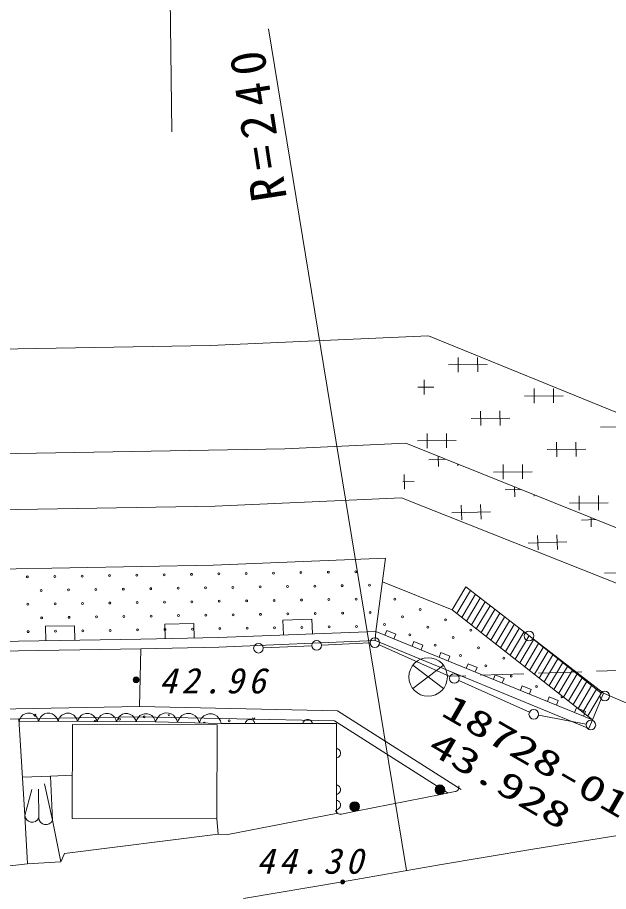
# Model space of a CAD drawing. Units: millimetres, scale not verified. Extents: x 40000 to 680000, y 20000 to 380000.
# Drawn here: x 318038 to 348582, y 269850 to 315002 of the extents above; entities that cross this region are included whole.
import ezdxf
from ezdxf.enums import TextEntityAlignment as Align

# ---------------------------------------------------------------- set-up
doc = ezdxf.new("R2010")
doc.units = ezdxf.units.MM
doc.header["$LTSCALE"] = 1000
doc.linetypes.add('CHAIN', pattern=[18.5, 12, -1.5, 3.5, -1.5])
doc.linetypes.add('USER1', pattern=[3, 2.25, -0.75])
doc.layers.add('S-SUV', color=7, linetype='Continuous', lineweight=13)
doc.layers.add('S-SUV-ROAD', color=7, linetype='Continuous', lineweight=13)
doc.styles.add('ＭＳ ゴシック', font='')
doc.styles.get('ＭＳ ゴシック').set_extended_font_data('MS Gothic')

# ---------------------------------------------------------------- blocks, each defined once
blk = doc.blocks.new('BUHIN1')
at = {"color": 7, "linetype": 'Continuous', "lineweight": 13}
for p, q in [((396, -914), (-399, 909)), ((-987, -131), (985, 126))]:
    blk.add_line(p, q, dxfattribs=at)
blk.add_circle((0, 0), 995, dxfattribs=at)
blk = doc.blocks.new('BUHIN27')
at = {"color": 7, "linetype": 'Continuous', "lineweight": 13}
blk.add_circle((0, 0), 249, dxfattribs=at)
blk = doc.blocks.new('BUHIN31')
at = {"color": 7, "linetype": 'Continuous', "lineweight": 13}
blk.add_lwpolyline([(-155, 196), (-351, 41), (-41, -351), (155, -196)], dxfattribs=at)

msp = doc.modelspace()

# ---------------------------------------------------------------- linework, layer by layer
at = {"layer": 'S-SUV'}
for p, q in [((326017, 309093), (325707, 332983)), ((331007, 314407), (336266, 282340)), ((327997, 298055), (339285, 298561)), ((339285, 298561), (356684, 291443)), ((303086, 297616), (327997, 298055)), ((340820, 296684), (340813, 297434)), ((341813, 297443), (341820, 296693)), ((340317, 297050), (342316, 297067)), ((339047, 296283), (339053, 295533)), ((338724, 295900), (339550, 295907)), ((344746, 295078), (344740, 295828)), ((345740, 295836), (345746, 295086)), ((344243, 295443), (346243, 295461)), ((341980, 293918), (341973, 294668)), ((342973, 294676), (342980, 293926)), ((341477, 294283), (343477, 294301)), ((339213, 292758), (339207, 293508)), ((340207, 293516), (340213, 292766)), ((348170, 293837), (350170, 293854)), ((338710, 293123), (340710, 293141)), ((345907, 292311), (345900, 293061)), ((346900, 293070), (346906, 292320)), ((303432, 292222), (331851, 292723)), ((331851, 292723), (338113, 293003)), ((338113, 293003), (353586, 286781)), ((345403, 292677), (347403, 292694)), ((339288, 292157), (340147, 292185)), ((339800, 291804), (339783, 292331)), ((340797, 291924), (340800, 291837)), ((343140, 291151), (343133, 291901)), ((344133, 291910), (344140, 291160)), ((338023, 291392), (338047, 290643)), ((342637, 291517), (344637, 291534)), ((337952, 291010), (338535, 291029)), ((343234, 290598), (344028, 290624)), ((343746, 290245), (343730, 290744)), ((344744, 290336), (344746, 290278)), ((328256, 289759), (337885, 290190)), ((337885, 290190), (356452, 282819)), ((346563, 289910), (348563, 289927)), ((347067, 289544), (347060, 290294)), ((348060, 290303), (348067, 289553)), ((302601, 289307), (328256, 289759)), ((340482, 289405), (342481, 289471)), ((340994, 289051), (340969, 289801)), ((341969, 289834), (341993, 289084)), ((347180, 289040), (347909, 289064)), ((347692, 288686), (347677, 289157)), ((344940, 287493), (344915, 288242)), ((345915, 288275), (345939, 287526)), ((344428, 287846), (346427, 287912)), ((328148, 286700), (337061, 287071)), ((336561, 283290), (337061, 287071)), ((293727, 286078), (328148, 286700)), ((348374, 286287), (350373, 286353)), ((336899, 285843), (340498, 284403)), ((320992, 283580), (319492, 283555)), ((319492, 283555), (319505, 282805)), ((321004, 282830), (320992, 283580)), ((327151, 283696), (325651, 283665)), ((325651, 283665), (325667, 282915)), ((327167, 282946), (327151, 283696)), ((333247, 283922), (331748, 283860)), ((331748, 283860), (331779, 283111)), ((333278, 283173), (333247, 283922)), ((328424, 282973), (336561, 283290)), ((347760, 278722), (336561, 283290)), ((307788, 282604), (324410, 282889)), ((324410, 282889), (328424, 282973)), ((328439, 282473), (336517, 282823)), ((336255, 282692), (333748, 282574)), ((348193, 280108), (344667, 282896)), ((307796, 282104), (324421, 282389)), ((324336, 279401), (324421, 282389)), ((324421, 282389), (328439, 282473)), ((333249, 282550), (330742, 282431)), ((336266, 282340), (338138, 270930)), ((340385, 280957), (336733, 282601)), ((344494, 279107), (340841, 280752)), ((324336, 279401), (292303, 278812)), ((318548, 279066), (318429, 279029)), ((318548, 279066), (318429, 279029)), ((318704, 279066), (318548, 279066)), ((318704, 279066), (318548, 279066)), ((318822, 279027), (318704, 279066)), ((318822, 279027), (318704, 279066)), ((319556, 279061), (319437, 279024)), ((319556, 279061), (319437, 279024)), ((319712, 279060), (319556, 279061)), ((319712, 279060), (319556, 279061)), ((319830, 279022), (319712, 279060)), ((319830, 279022), (319712, 279060)), ((320564, 279056), (320445, 279019)), ((320564, 279056), (320445, 279019)), ((320720, 279055), (320564, 279056)), ((320720, 279055), (320564, 279056)), ((320839, 279017), (320720, 279055)), ((320839, 279017), (320720, 279055)), ((321572, 279051), (321454, 279014)), ((321572, 279051), (321454, 279014)), ((321728, 279050), (321572, 279051)), ((321728, 279050), (321572, 279051)), ((321847, 279012), (321728, 279050)), ((321847, 279012), (321728, 279050)), ((322580, 279046), (322462, 279009)), ((322580, 279046), (322462, 279009)), ((322737, 279045), (322580, 279046)), ((322737, 279045), (322580, 279046)), ((322855, 279007), (322737, 279045)), ((322855, 279007), (322737, 279045)), ((323588, 279041), (323470, 279003)), ((323588, 279041), (323470, 279003)), ((323745, 279040), (323588, 279041)), ((323745, 279040), (323588, 279041)), ((323863, 279001), (323745, 279040)), ((323863, 279001), (323745, 279040)), ((334584, 279192), (324336, 279401)), ((325665, 279074), (325531, 279034)), ((325665, 279074), (325531, 279034)), ((325840, 279070), (325665, 279074)), ((325840, 279070), (325665, 279074)), ((325972, 279025), (325840, 279070)), ((325972, 279025), (325840, 279070)), ((326796, 279049), (326662, 279010)), ((326796, 279049), (326662, 279010)), ((326971, 279045), (326796, 279049)), ((326971, 279045), (326796, 279049)), ((327103, 279000), (326971, 279045)), ((327103, 279000), (326971, 279045)), ((334584, 279192), (340962, 275128)), ((324345, 278881), (292312, 278292)), ((318112, 278767), (318426, 273780)), ((318161, 278761), (318120, 278645)), ((318161, 278761), (318120, 278645)), ((325177, 278609), (318120, 278658)), ((325177, 278609), (318120, 278658)), ((318219, 278859), (318161, 278761)), ((318219, 278859), (318161, 278761)), ((318318, 278969), (318219, 278859)), ((318318, 278969), (318219, 278859)), ((318429, 279029), (318318, 278969)), ((318429, 279029), (318318, 278969)), ((318933, 278966), (318822, 279027)), ((318933, 278966), (318822, 279027)), ((319031, 278855), (318933, 278966)), ((319031, 278855), (318933, 278966)), ((319091, 278756), (319031, 278855)), ((319091, 278756), (319031, 278855)), ((319128, 278640), (319091, 278756)), ((319128, 278640), (319091, 278756)), ((319169, 278756), (319128, 278640)), ((319169, 278756), (319128, 278640)), ((319227, 278854), (319169, 278756)), ((319227, 278854), (319169, 278756)), ((319326, 278964), (319227, 278854)), ((319326, 278964), (319227, 278854)), ((319437, 279024), (319326, 278964)), ((319437, 279024), (319326, 278964)), ((319941, 278961), (319830, 279022)), ((319941, 278961), (319830, 279022)), ((320039, 278850), (319941, 278961)), ((320039, 278850), (319941, 278961)), ((320099, 278751), (320039, 278850)), ((320099, 278751), (320039, 278850)), ((320136, 278635), (320099, 278751)), ((320136, 278635), (320099, 278751)), ((320177, 278751), (320136, 278635)), ((320177, 278751), (320136, 278635)), ((320235, 278849), (320177, 278751)), ((320235, 278849), (320177, 278751)), ((320334, 278959), (320235, 278849)), ((320334, 278959), (320235, 278849)), ((320445, 279019), (320334, 278959)), ((320445, 279019), (320334, 278959)), ((320949, 278956), (320839, 279017)), ((320949, 278956), (320839, 279017)), ((321047, 278844), (320949, 278956)), ((321047, 278844), (320949, 278956)), ((321107, 278746), (321047, 278844)), ((321107, 278746), (321047, 278844)), ((321144, 278630), (321107, 278746)), ((321144, 278630), (321107, 278746)), ((321185, 278745), (321144, 278630)), ((321185, 278745), (321144, 278630)), ((321243, 278843), (321185, 278745)), ((321243, 278843), (321185, 278745)), ((321342, 278954), (321243, 278843)), ((321342, 278954), (321243, 278843)), ((321454, 279014), (321342, 278954)), ((321454, 279014), (321342, 278954)), ((321957, 278951), (321847, 279012)), ((321957, 278951), (321847, 279012)), ((322055, 278839), (321957, 278951)), ((322055, 278839), (321957, 278951)), ((322115, 278741), (322055, 278839)), ((322115, 278741), (322055, 278839)), ((322152, 278625), (322115, 278741)), ((322152, 278625), (322115, 278741)), ((322193, 278740), (322152, 278625)), ((322193, 278740), (322152, 278625)), ((322252, 278838), (322193, 278740)), ((322252, 278838), (322193, 278740)), ((322350, 278949), (322252, 278838)), ((322350, 278949), (322252, 278838)), ((322462, 279009), (322350, 278949)), ((322462, 279009), (322350, 278949)), ((322965, 278946), (322855, 279007)), ((322965, 278946), (322855, 279007)), ((323063, 278834), (322965, 278946)), ((323063, 278834), (322965, 278946)), ((323123, 278736), (323063, 278834)), ((323123, 278736), (323063, 278834)), ((323160, 278619), (323123, 278736)), ((323160, 278619), (323123, 278736)), ((323201, 278735), (323160, 278619)), ((323201, 278735), (323160, 278619)), ((323260, 278833), (323201, 278735)), ((323260, 278833), (323201, 278735)), ((323359, 278944), (323260, 278833)), ((323359, 278944), (323260, 278833)), ((323470, 279003), (323359, 278944)), ((323470, 279003), (323359, 278944)), ((323974, 278940), (323863, 279001)), ((323974, 278940), (323863, 279001)), ((324071, 278829), (323974, 278940)), ((324071, 278829), (323974, 278940)), ((324131, 278730), (324071, 278829)), ((324131, 278730), (324071, 278829)), ((324169, 278614), (324131, 278730)), ((324169, 278614), (324131, 278730)), ((324209, 278730), (324169, 278614)), ((324209, 278730), (324169, 278614)), ((324268, 278828), (324209, 278730)), ((324268, 278828), (324209, 278730)), ((324367, 278938), (324268, 278828)), ((324367, 278938), (324268, 278828)), ((334428, 278675), (324325, 278881)), ((324478, 278998), (324367, 278938)), ((324478, 278998), (324367, 278938)), ((324597, 279036), (324478, 278998)), ((324597, 279036), (324478, 278998)), ((324753, 279035), (324597, 279036)), ((324753, 279035), (324597, 279036)), ((324871, 278996), (324753, 279035)), ((324871, 278996), (324753, 279035)), ((324982, 278935), (324871, 278996)), ((324982, 278935), (324871, 278996)), ((325079, 278824), (324982, 278935)), ((325079, 278824), (324982, 278935)), ((325139, 278725), (325079, 278824)), ((325139, 278725), (325079, 278824)), ((325177, 278609), (325139, 278725)), ((325177, 278609), (325139, 278725)), ((325225, 278738), (325177, 278609)), ((325225, 278738), (325177, 278609)), ((328569, 278536), (325177, 278609)), ((328569, 278536), (325177, 278609)), ((325292, 278847), (325225, 278738)), ((325292, 278847), (325225, 278738)), ((325405, 278969), (325292, 278847)), ((325405, 278969), (325292, 278847)), ((325531, 279034), (325405, 278969)), ((325531, 279034), (325405, 278969)), ((326095, 278954), (325972, 279025)), ((326095, 278954), (325972, 279025)), ((326202, 278827), (326095, 278954)), ((326202, 278827), (326095, 278954)), ((326268, 278716), (326202, 278827)), ((326268, 278716), (326202, 278827)), ((326307, 278585), (326268, 278716)), ((326307, 278585), (326268, 278716)), ((326356, 278714), (326307, 278585)), ((326356, 278714), (326307, 278585)), ((326423, 278822), (326356, 278714)), ((326423, 278822), (326356, 278714)), ((326536, 278944), (326423, 278822)), ((326536, 278944), (326423, 278822)), ((326662, 279010), (326536, 278944)), ((326662, 279010), (326536, 278944)), ((327226, 278930), (327103, 279000)), ((327226, 278930), (327103, 279000)), ((327333, 278803), (327226, 278930)), ((327333, 278803), (327226, 278930)), ((327399, 278691), (327333, 278803)), ((327399, 278691), (327333, 278803)), ((327438, 278560), (327399, 278691)), ((327438, 278560), (327399, 278691)), ((327486, 278689), (327438, 278560)), ((327486, 278689), (327438, 278560)), ((327554, 278798), (327486, 278689)), ((327554, 278798), (327486, 278689)), ((327667, 278920), (327554, 278798)), ((327667, 278920), (327554, 278798)), ((327793, 278985), (327667, 278920)), ((327793, 278985), (327667, 278920)), ((327926, 279025), (327793, 278985)), ((327926, 279025), (327793, 278985)), ((328102, 279021), (327926, 279025)), ((328102, 279021), (327926, 279025)), ((328234, 278976), (328102, 279021)), ((328234, 278976), (328102, 279021)), ((328356, 278905), (328234, 278976)), ((328356, 278905), (328234, 278976)), ((328464, 278778), (328356, 278905)), ((328464, 278778), (328356, 278905)), ((328529, 278666), (328464, 278778)), ((328529, 278666), (328464, 278778)), ((328569, 278536), (328529, 278666)), ((328569, 278536), (328529, 278666)), ((329808, 278535), (329828, 278592)), ((329828, 278592), (329858, 278641)), ((329858, 278641), (329905, 278696)), ((329905, 278696), (329960, 278726)), ((329960, 278726), (330019, 278743)), ((330019, 278743), (330097, 278743)), ((330097, 278743), (330155, 278725)), ((330155, 278725), (330210, 278695)), ((330210, 278695), (330259, 278640)), ((330259, 278640), (330289, 278592)), ((330289, 278592), (330308, 278534)), ((332785, 278532), (332805, 278590)), ((332805, 278590), (332835, 278638)), ((332835, 278638), (332883, 278693)), ((332883, 278693), (332938, 278723)), ((332938, 278723), (332996, 278741)), ((332996, 278741), (333074, 278741)), ((333074, 278741), (333133, 278723)), ((333133, 278723), (333188, 278693)), ((333188, 278693), (333236, 278638)), ((333236, 278638), (333266, 278589)), ((333266, 278589), (333285, 278532)), ((334428, 278675), (340293, 274937)), ((347424, 278495), (344967, 278958)), ((320868, 273618), (320882, 278475)), ((320882, 278475), (328352, 278454)), ((328352, 278454), (328338, 273597)), ((334524, 278531), (328569, 278536)), ((334518, 275463), (334524, 278531)), ((334521, 277247), (334579, 277227)), ((334627, 276795), (334578, 276765)), ((334579, 277227), (334628, 277197)), ((334682, 276844), (334627, 276795)), ((334628, 277197), (334683, 277149)), ((334712, 276899), (334682, 276844)), ((334683, 277149), (334712, 277094)), ((334712, 277094), (334730, 277035)), ((334730, 276958), (334712, 276899)), ((334730, 277035), (334730, 276958)), ((334578, 276765), (334521, 276747)), ((319749, 275808), (318301, 275763)), ((319749, 275808), (318301, 275763)), ((319749, 275808), (320874, 275857)), ((319848, 273529), (319749, 275808)), ((334517, 274768), (334518, 275463)), ((318426, 273780), (318779, 275116)), ((318426, 273780), (318779, 275116)), ((319137, 273655), (319123, 275129)), ((319137, 273655), (319123, 275129)), ((319848, 273529), (319437, 275404)), ((319848, 273529), (319437, 275404)), ((334518, 275366), (334576, 275345)), ((334576, 275345), (334624, 275315)), ((334624, 275315), (334679, 275268)), ((334679, 275268), (334709, 275213)), ((334709, 275018), (334679, 274963)), ((334709, 275213), (334727, 275154)), ((334726, 275076), (334709, 275018)), ((334727, 275154), (334726, 275076)), ((340652, 275008), (340406, 274959)), ((340694, 275020), (340652, 275008)), ((340734, 275039), (340694, 275020)), ((340776, 275070), (340734, 275039)), ((340808, 275110), (340776, 275070)), ((340830, 275147), (340808, 275110)), ((340848, 275202), (340830, 275147)), ((340848, 275301), (340853, 275255)), ((340853, 275255), (340848, 275202)), ((334516, 273920), (334517, 274768)), ((334575, 274884), (334517, 274866)), ((334517, 274572), (334574, 274552)), ((334574, 274552), (334623, 274522)), ((334624, 274914), (334575, 274884)), ((334679, 274963), (334624, 274914)), ((339916, 274863), (335515, 273996)), ((340406, 274959), (339916, 274863)), ((334573, 274091), (334516, 274072)), ((334622, 274120), (334573, 274091)), ((334677, 274169), (334622, 274120)), ((334623, 274522), (334678, 274474)), ((334707, 274224), (334677, 274169)), ((334678, 274474), (334708, 274419)), ((334725, 274283), (334707, 274224)), ((334708, 274419), (334725, 274360)), ((334725, 274360), (334725, 274283)), ((318553, 271281), (318426, 273780)), ((328912, 272796), (334598, 273892)), ((334498, 274007), (334486, 274048)), ((334520, 273959), (334498, 274007)), ((334552, 273922), (334520, 273959)), ((334591, 273888), (334552, 273922)), ((334634, 273865), (334591, 273888)), ((334683, 273850), (334634, 273865)), ((334730, 273846), (334683, 273850)), ((334780, 273851), (334730, 273846)), ((335025, 273899), (334780, 273851)), ((335515, 273996), (335025, 273899)), ((320282, 271390), (319848, 273529)), ((328338, 273597), (320868, 273618)), ((328416, 272814), (328338, 273597)), ((320469, 271810), (328416, 272814)), ((328416, 272814), (328912, 272796)), ((318553, 271281), (320282, 271390)), ((320282, 271390), (320469, 271810)), ((312880, 270662), (318553, 271281))]:
    msp.add_line(p, q, dxfattribs=at)
at = {"layer": 'S-SUV', "linetype": 'USER1'}
msp.add_line((371197, 282007), (340258, 280968), dxfattribs=at)
at = {"layer": 'S-SUV', "linetype": 'CHAIN'}
for p, q in [((344675, 272040), (349598, 272829)), ((339750, 271205), (344675, 272040)), ((334839, 270347), (339750, 271205)), ((329711, 269497), (334840, 270347))]:
    msp.add_line(p, q, dxfattribs=at)
at = {"layer": 'S-SUV'}
for centre, radius in [((327032, 286235), 49.8), ((328446, 286257), 49.8), ((329860, 286279), 49.8), ((331274, 286301), 49.8), ((332688, 286323), 49.8), ((334102, 286345), 49.8), ((335516, 286368), 49.8), ((318548, 286102), 49.8), ((319962, 286124), 49.8), ((321376, 286146), 49.8), ((322790, 286168), 49.8), ((324204, 286190), 49.8), ((325618, 286212), 49.8), ((319266, 285406), 49.8), ((320680, 285428), 49.8), ((322094, 285450), 49.8), ((323508, 285472), 49.8), ((324922, 285494), 49.8), ((326336, 285517), 49.8), ((327750, 285539), 49.8), ((329164, 285561), 49.8), ((330578, 285583), 49.8), ((331992, 285605), 49.8), ((333406, 285627), 49.8), ((334821, 285650), 49.8), ((336235, 285672), 49.8), ((329882, 284865), 49.8), ((331296, 284887), 49.8), ((332711, 284909), 49.8), ((334125, 284931), 49.8), ((335539, 284954), 49.8), ((337545, 284956), 49.8), ((318570, 284688), 49.8), ((319984, 284710), 49.8), ((321398, 284732), 49.8), ((322812, 284754), 49.8), ((324226, 284776), 49.8), ((325640, 284798), 49.8), ((327054, 284821), 49.8), ((328468, 284843), 49.8), ((338854, 284422), 49.8), ((319288, 283992), 49.8), ((320702, 284014), 49.8), ((322116, 284036), 49.8), ((323530, 284058), 49.8), ((324944, 284080), 49.8), ((326358, 284102), 49.8), ((327772, 284125), 49.8), ((329186, 284147), 49.8), ((330601, 284169), 49.8), ((332015, 284191), 49.8), ((333429, 284213), 49.8), ((334843, 284235), 49.8), ((336257, 284258), 49.8), ((337932, 284035), 49.8), ((334147, 283517), 49.8), ((335561, 283540), 49.8), ((337010, 283647), 49.8), ((340164, 283888), 49.8), ((318592, 283274), 49.8), ((320006, 283296), 49.8), ((321420, 283318), 49.8), ((322834, 283340), 49.8), ((324248, 283362), 49.8), ((325662, 283384), 49.8), ((327077, 283407), 49.8), ((328491, 283429), 49.8), ((329905, 283451), 49.8), ((331319, 283473), 49.8), ((332733, 283495), 49.8), ((338320, 283113), 49.8), ((339242, 283500), 49.8), ((341473, 283354), 49.8), ((344471, 283051), 249), ((336505, 282704), 249), ((340551, 282966), 49.8), ((339629, 282579), 49.8), ((341861, 282432), 49.8), ((340939, 282044), 49.8), ((343170, 281898), 49.8), ((342248, 281510), 49.8), ((324169, 280783), 150), ((324169, 280783), 131), ((324169, 280783), 112), ((324169, 280783), 93.8), ((324169, 280783), 75), ((340613, 280854), 249), ((343558, 280976), 49.8), ((324169, 280783), 56.2), ((324170, 280783), 37.5), ((324169, 280783), 18.8), ((344867, 280442), 49.8), ((348389, 279953), 249), ((344721, 279005), 249), ((323317, 278755), 49.8), ((323317, 278755), 49.8), ((324592, 278877), 49.8), ((324592, 278877), 49.8), ((328973, 278666), 49.8), ((328973, 278666), 49.8), ((347670, 278449), 249), ((339868, 275107), 249), ((339868, 275107), 220), ((339868, 275107), 191), ((339868, 275107), 161), ((339868, 275107), 132), ((339868, 275107), 97.5), ((339868, 275107), 67.5), ((339868, 275107), 38.7), ((339868, 275107), 7.5), ((335467, 274240), 249), ((335467, 274240), 220), ((335467, 274240), 191), ((335467, 274240), 161), ((335467, 274240), 132), ((335467, 274240), 97.5), ((335467, 274240), 67.5), ((335467, 274240), 38.7), ((335467, 274240), 7.5), ((334840, 270347), 100), ((334840, 270347), 87.5), ((334840, 270347), 75), ((334840, 270347), 62.5), ((334840, 270347), 50), ((334840, 270347), 37.5), ((334840, 270348), 25), ((334840, 270347), 12.5)]:
    msp.add_circle(centre, radius, dxfattribs=at)
for centre, radius, start, end in [((346177, 279908), 49.8, 85.3142, 18.6137), ((318935, 278966), 49.8, 115.9265, 65.4964), ((318936, 278966), 49.8, 116.1789, 65.244), ((322042, 278634), 49.8, 349.2531, 190.1639), ((322042, 278634), 49.8, 349.2891, 190.1231), ((325866, 278998), 49.8, 192.241, 349.4391), ((325867, 278998), 49.8, 192.3499, 349.3302), ((327698, 278545), 49.8, 28.3253, 149.8723), ((327699, 278545), 49.8, 28.2429, 149.9564), ((330248, 278788), 49.8, 126.5512, 45.5556), ((330248, 278788), 49.8, 126.7509, 45.3568), ((318795, 273797), 370, 182.6531, 337.2922), ((318795, 273797), 370, 182.6531, 337.2922), ((319506, 273672), 370, 182.6531, 337.2922), ((319507, 273672), 370, 182.6531, 337.2922)]:
    msp.add_arc(centre, radius, start, end, dxfattribs=at)
at = {"layer": 'S-SUV-ROAD'}
for p, q in [((336899, 285843), (340498, 284403)), ((341205, 285595), (340498, 284403)), ((341455, 285400), (340748, 284207)), ((348324, 280096), (341205, 285595)), ((341706, 285204), (340999, 284011)), ((341956, 285008), (341249, 283815)), ((341956, 285008), (341249, 283815)), ((342207, 284812), (341500, 283619)), ((342457, 284616), (341750, 283423)), ((340498, 284403), (347760, 278722)), ((342707, 284420), (342001, 283227)), ((342958, 284224), (342251, 283031)), ((343208, 284028), (342501, 282835)), ((343459, 283832), (342752, 282640)), ((343709, 283636), (343002, 282444)), ((336561, 283290), (336517, 282823)), ((347760, 278722), (336561, 283290)), ((343959, 283441), (343253, 282248)), ((344210, 283245), (343503, 282052)), ((336517, 282823), (347571, 278273)), ((344460, 283049), (343753, 281856)), ((344711, 282853), (344004, 281660)), ((344961, 282657), (344254, 281464)), ((345211, 282461), (344505, 281268)), ((345462, 282265), (344755, 281072)), ((345712, 282069), (345005, 280876)), ((345963, 281873), (345256, 280681)), ((346213, 281677), (345506, 280485)), ((346464, 281482), (345757, 280289)), ((346714, 281286), (346007, 280093)), ((346964, 281090), (346258, 279897)), ((347215, 280894), (346508, 279701)), ((347465, 280698), (346758, 279505)), ((347716, 280502), (347009, 279309)), ((347966, 280306), (347259, 279113)), ((348216, 280110), (347510, 278917)), ((347760, 278722), (348324, 280096)), ((349534, 279586), (348324, 280096)), ((347571, 278273), (347760, 278722))]:
    msp.add_line(p, q, dxfattribs=at)

# ---------------------------------------------------------------- block references
at = {"layer": 'S-SUV', "rotation": 209.5}
for name, p in [('BUHIN31', (337261, 283005)), ('BUHIN27', (330492, 282419)), ('BUHIN27', (333499, 282562)), ('BUHIN31', (338661, 282434)), ('BUHIN1', (339258, 280935)), ('BUHIN31', (340061, 281863)), ('BUHIN31', (341461, 281291)), ('BUHIN31', (342861, 280720)), ('BUHIN31', (344260, 280149)), ('BUHIN31', (345660, 279578)), ('BUHIN31', (347060, 279007))]:
    msp.add_blockref(name, p, dxfattribs=at)

# ---------------------------------------------------------------- texts
at = {"layer": 'S-SUV', "style": 'ＭＳ ゴシック', "width": 1.5}
for s, rotation, p in [('18728-01', 330, (339658, 278635)), ('43.928', 329.7, (338958, 276735))]:
    msp.add_text(s, height=1320, rotation=rotation, dxfattribs=at).set_placement(p, align=Align.BOTTOM_LEFT)
at = {"layer": 'S-SUV', "insert": (331995, 305664), "char_height": 1833, "attachment_point": 7, "rotation": 98.8, "style": 'ＭＳ ゴシック'}
msp.add_mtext('\\T1.32;R=240', dxfattribs=at)
at = {"layer": 'S-SUV', "char_height": 1320, "attachment_point": 7, "style": 'ＭＳ ゴシック'}
for s, insert in [('\\T1.28;\\Q15;42.96', (325350, 280062)), ('\\T1.28;\\Q15;44.30', (330382, 270745))]:
    msp.add_mtext(s, dxfattribs=dict(at, insert=insert))

doc.saveas('drawing.dxf')
